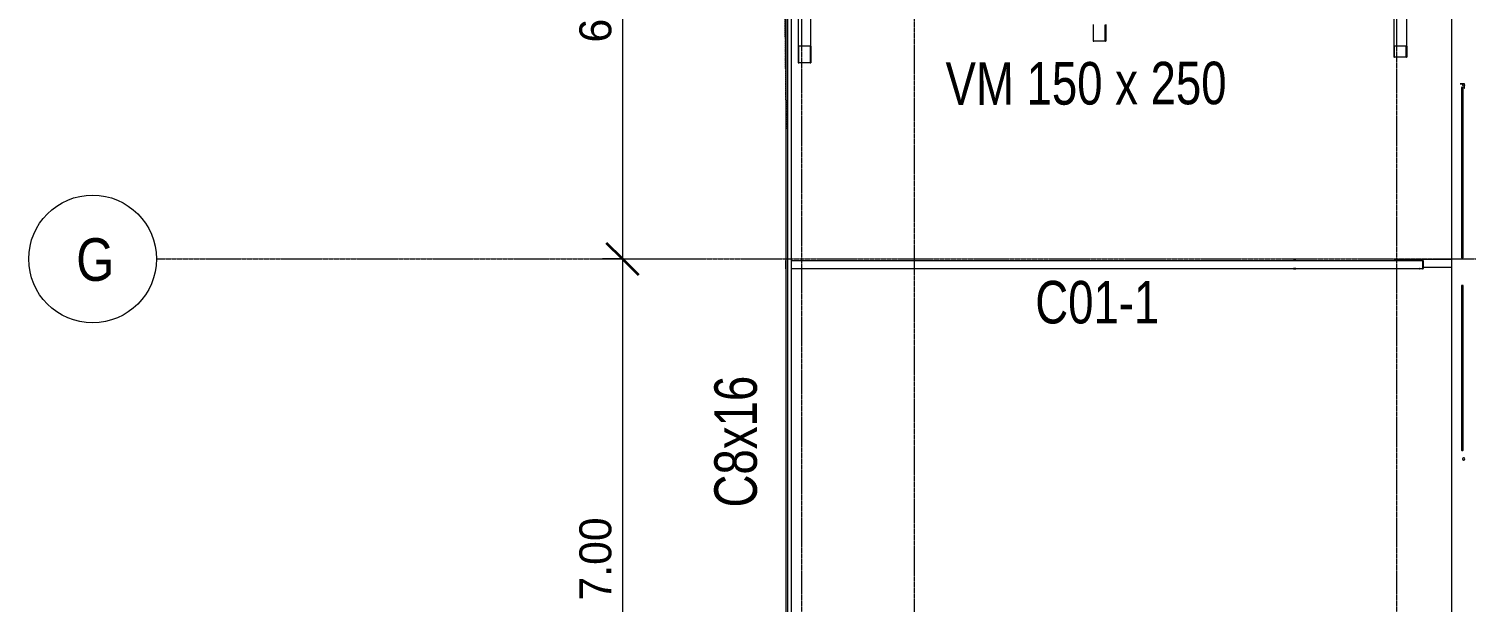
# Model space of a CAD drawing. Header units: centimetres. Extents: x -14291 to 3948, y -1225 to 8033.
# Drawn here: x -14155 to -12466, y 4065 to 4739 of the extents above; entities that cross this region are included whole.
import ezdxf

# ---------------------------------------------------------------- set-up
doc = ezdxf.new("R2010")
doc.units = ezdxf.units.CM
for name, pattern in [('_Overhead', [0.47625, 0.3175, -0.15875]), ('Grid Line', [2.2225, 1.27, -0.3175, 0.3175, -0.3175]), ('Hidden', [0.714375, 0.47625, -0.238125])]:
    doc.linetypes.add(name, pattern=pattern)
for name, color, linetype, lineweight in [('A-ANNO-DIMS', 7, 'Continuous', 9), ('A-ANNO-DIMS-250', 7, 'Continuous', 9), ('A-FLOR', 7, 'Continuous', 9), ('A-GENM', 7, 'Continuous', 9), ('S-BEAM', 7, 'Continuous', 9), ('S-BEAM-IDEN', 7, 'Continuous', 18), ('S-FSTN', 7, 'Continuous', 9), ('S-GRID', 7, 'Continuous', 9), ('S-GRID-IDEN', 7, 'Continuous', 9)]:
    doc.layers.add(name, color=color, linetype=linetype, lineweight=lineweight)
doc.styles.add('Century Gothic', font='GOTHIC.TTF', dxfattribs={"height": 37.5})
doc.styles.add('Century Gothic_1', font='GOTHIC.TTF', dxfattribs={"width": 0.8, "height": 50})
doc.styles.add('Saira Condensed', font='SairaCondensed-Regular.ttf', dxfattribs={"height": 50})
doc.dimstyles.new('FCA_N_Cotas_E100', dxfattribs={"dimscale": 30.48, "dimtxt": 39.15631, "dimasz": 1.230315, "dimexe": 1.64042, "dimexo": 1.64042, "dimgap": 0.082021, "dimtad": 1, "dimlfac": 0.01, "dimrnd": 0.01, "dimzin": 0, "dimdsep": 46, "dimtxsty": 'Century Gothic', "dimblk1": 'OBLIQUE', "dimblk2": 'OBLIQUE', "dimsah": 1, "dimcen": 0.09, "dimdle": 1.64042, "dimadec": 3, "dimazin": 2, "dimtfac": 1, "dimtdec": 4, "dimtix": 1, "dimtmove": 0, "dimatfit": 3, "dimfxl": 1, "dimtvp": 1, "dimtolj": 1, "dimtzin": 0, "dimarcsym": 2})

# ---------------------------------------------------------------- blocks, each defined once
blk = doc.blocks.new('M_RVR_PERFIL L - M_RVR_PERFIL L-1665884-N01 - Planta Envigados')
at = {"layer": 'S-BEAM'}
for p, q in [((2.5, 2.5), (-2.5, 2.5)), ((-2.5, 2.5), (-2.5, 2.3)), ((-2.5, 2.3), (2.3, 2.3)), ((2.3, 2.3), (2.3, -2.5)), ((2.5, -2.5), (2.5, 2.5)), ((2.3, -2.5), (2.5, -2.5))]:
    blk.add_line(p, q, dxfattribs=at)
blk = doc.blocks.new('Costaneras Perfil C - 50 x 250-1666462-N01 - Planta Envigados')
at = {"layer": 'S-BEAM'}
for p, q in [((866.6, -12.2), (-3019.7, -12.2)), ((-3019.7, -12.5), (866.6, -12.5))]:
    blk.add_line(p, q, dxfattribs=at)
blk = doc.blocks.new('RVR_Tensor - d_25 mm-1666891-N01 - Planta Envigados')
at = {"layer": 'A-GENM', "color": 8, "true_color": 0x808080}
for start, end in [(150, 180), (180, 210), (180, 210), (150, 180), (15, 45), (15, 45), (240, 285), (240, 285), (315, 345), (315, 345)]:
    blk.add_arc((0, 0), 1.25, start, end, dxfattribs=at)
blk = doc.blocks.new('RVR_Tensor - d_25 mm-V21-N01 - Planta Envigados')
at = {"layer": 'A-GENM', "color": 8, "true_color": 0x808080}
for start, end in [(150, 180), (180, 210), (180, 210), (150, 180), (15, 120), (15, 120), (240, 345), (240, 345)]:
    blk.add_arc((0, 0), 1.25, start, end, dxfattribs=at)
blk = doc.blocks.new('RVR_Tensor - d_25 mm-V22-N01 - Planta Envigados')
at = {"layer": 'A-GENM', "color": 8, "true_color": 0x808080}
for start, end in [(120, 180), (180, 285), (180, 210), (150, 180), (0, 45), (15, 45), (315, 360), (240, 285), (315, 345)]:
    blk.add_arc((0, 0), 1.25, start, end, dxfattribs=at)
blk = doc.blocks.new('RVR_Tensor - d_25 mm-1666892-N01 - Planta Envigados')
at = {"layer": 'A-GENM', "color": 8, "true_color": 0x808080}
for start, end in [(0, 180), (180, 360), (180, 210), (150, 180), (15, 120), (240, 345)]:
    blk.add_arc((0, 0), 1.25, start, end, dxfattribs=at)
blk = doc.blocks.new('RVR_Tensor angular - d_25 mm-1668515-N01 - Planta Envigados')
at = {"layer": 'A-GENM', "color": 8, "true_color": 0x808080}
for p, q in [((192.9, 1), (0, 1)), ((0, -1), (192.9, -1))]:
    blk.add_line(p, q, dxfattribs=at)
for centre, start_param, end_param in [((0, 0), 0, 1.570796), ((192.9, 0), 4.712389, 7.853982), ((0, 0), 1.570796, 3.141593), ((192.9, 0), 1.570796, 4.712389)]:
    blk.add_ellipse(centre, major_axis=(0, 1), ratio=0.544639, start_param=start_param, end_param=end_param, dxfattribs=at)
blk = doc.blocks.new('RVR_Tensor angular - d_25 mm-V29-N01 - Planta Envigados')
at = {"layer": 'A-GENM', "color": 8, "true_color": 0x808080}
for p, q in [((199.2, 1), (0, 1)), ((0, -1), (199.2, -1))]:
    blk.add_line(p, q, dxfattribs=at)
for centre, start_param, end_param in [((0, 0), 0, 1.570796), ((199.2, 0), 4.712389, 7.853982), ((0, 0), 1.570796, 3.141593), ((199.2, 0), 1.570796, 4.712389)]:
    blk.add_ellipse(centre, major_axis=(0, 1), ratio=0.5, start_param=start_param, end_param=end_param, dxfattribs=at)
blk = doc.blocks.new('RVR_CERCHA_C01-01 - RVR_CERCHA_C01-01-V60-N01 - Planta Envigados')
at = {"layer": 'S-BEAM'}
for p, q in [((-0.4, 5), (-0.4, -5)), ((0.4, 5), (-0.4, 5)), ((-0.1, -4.7), (-0.1, 4.7)), ((-0.1, 4.7), (0.4, 4.7)), ((0.3, 4.7), (0.3, -4.7)), ((0.4, -5), (0.4, 5)), ((0.4, 5), (4.2, 5)), ((4.6, 5), (4.2, 5)), ((4.2, 4.7), (4.6, 4.7)), ((4.6, 4.7), (4.6, 5)), ((4.6, 5), (149.3, 5)), ((152.2, 5), (149.3, 5)), ((149.3, 4.7), (152.2, 4.7)), ((152.2, 5), (742, 5)), ((152.2, 4.7), (152.2, 5)), ((748, 5), (748.7, 5)), ((748.7, 5), (748.7, -5)), ((-0.4, -5), (0.4, -5)), ((0.4, -4.7), (-0.1, -4.7)), ((4.2, -5), (0.4, -5)), ((4.6, -4.7), (4.2, -4.7)), ((4.2, -5), (4.6, -5)), ((4.6, -5), (4.6, -4.7)), ((149.3, -5), (4.6, -5)), ((152.2, -4.7), (149.3, -4.7)), ((149.3, -5), (152.2, -5)), ((152.2, -5), (152.2, -4.7)), ((742, -5), (152.2, -5)), ((748.7, -5), (748, -5))]:
    blk.add_line(p, q, dxfattribs=at)
blk = doc.blocks.new('RVR_Soporte Cercha _02 - RVR_Soporte Cercha _02-V11-N01 - Planta Envigados')
at = {"layer": 'S-FSTN'}
for p, q in [((40.6, 5), (74, 5)), ((74.2, 5), (74.6, 5)), ((74.8, -5), (40.6, -5)), ((74.8, -3.5), (74.8, -5)), ((89.7, -5), (74.8, -5)), ((89.7, -3.5), (89.7, -5)), ((108.1, -5), (89.7, -5)), ((108.1, -3.5), (108.1, -5))]:
    blk.add_line(p, q, dxfattribs=at)
blk = doc.blocks.new('C Shapes - C8x16-1788166-N01 - Planta Envigados')
at = {"layer": 'S-BEAM'}
for p, q in [((-13251.3, 5480.3), (-13251.2, 5480.3)), ((-13251.3, 5480.3), (-13251.3, 5460.8)), ((-13250.5, 5480.3), (-13251.2, 5480.3)), ((-13250.5, 5480.3), (-13250, 5480.3)), ((-13250, 5480.3), (-13248.8, 5480.3)), ((-13248.8, 5480.3), (-13238.9, 5480.3)), ((-13238.9, 5480.3), (-13237.6, 5480.3)), ((-13237.6, 5480.3), (-13237.1, 5480.3)), ((-13236.5, 5480.3), (-13237.1, 5480.3)), ((-13236.5, 5480.3), (-13236.3, 5480.3)), ((-13236.3, 5480.3), (-13236.3, 5460.8)), ((-13251.3, 4718.2), (-13251.3, 4698.7)), ((-13236.3, 4718.2), (-13236.3, 4698.7)), ((-13251.2, 4698.7), (-13251.3, 4698.7)), ((-13251.2, 4698.7), (-13250.5, 4698.7)), ((-13250, 4698.7), (-13250.5, 4698.7)), ((-13248.8, 4698.7), (-13250, 4698.7)), ((-13238.9, 4698.7), (-13248.8, 4698.7)), ((-13237.6, 4698.7), (-13238.9, 4698.7)), ((-13237.1, 4698.7), (-13237.6, 4698.7)), ((-13237.1, 4698.7), (-13236.5, 4698.7)), ((-13236.3, 4698.7), (-13236.5, 4698.7))]:
    blk.add_line(p, q, dxfattribs=at)
at = {"layer": 'S-BEAM', "linetype": 'Hidden'}
for p, q in [((-13250.6, 5460.8), (-13250.6, 5480.3)), ((-13237, 5460.8), (-13237, 5480.3)), ((-13250.6, 4698.7), (-13250.6, 4718.2)), ((-13237, 4698.7), (-13237, 4718.2))]:
    blk.add_line(p, q, dxfattribs=at)
blk = doc.blocks.new('C Shapes - C8x16-1788137-N01 - Planta Envigados')
at = {"layer": 'S-BEAM'}
for p, q in [((-12551.4, 5473.8), (-12551.2, 5473.8)), ((-12551.4, 5473.8), (-12551.4, 5460.8)), ((-12550.6, 5473.8), (-12551.2, 5473.8)), ((-12550.6, 5473.8), (-12550.1, 5473.8)), ((-12550.1, 5473.8), (-12548.8, 5473.8)), ((-12548.8, 5473.8), (-12538.9, 5473.8)), ((-12538.9, 5473.8), (-12537.7, 5473.8)), ((-12537.7, 5473.8), (-12537.2, 5473.8)), ((-12536.5, 5473.8), (-12537.2, 5473.8)), ((-12536.5, 5473.8), (-12536.4, 5473.8)), ((-12536.4, 5473.8), (-12536.4, 5460.8)), ((-12551.4, 4718.2), (-12551.4, 4705.2)), ((-12536.4, 4718.2), (-12536.4, 4705.2)), ((-12551.2, 4705.2), (-12551.4, 4705.2)), ((-12551.2, 4705.2), (-12550.6, 4705.2)), ((-12550.1, 4705.2), (-12550.6, 4705.2)), ((-12548.8, 4705.2), (-12550.1, 4705.2)), ((-12538.9, 4705.2), (-12548.8, 4705.2)), ((-12537.7, 4705.2), (-12538.9, 4705.2)), ((-12537.2, 4705.2), (-12537.7, 4705.2)), ((-12537.2, 4705.2), (-12536.5, 4705.2)), ((-12536.4, 4705.2), (-12536.5, 4705.2))]:
    blk.add_line(p, q, dxfattribs=at)
at = {"layer": 'S-BEAM', "linetype": 'Hidden'}
for p, q in [((-12550.7, 5460.8), (-12550.7, 5473.8)), ((-12537.1, 5460.8), (-12537.1, 5473.8)), ((-12550.7, 4705.2), (-12550.7, 4718.2)), ((-12537.1, 4705.2), (-12537.1, 4718.2))]:
    blk.add_line(p, q, dxfattribs=at)
blk = doc.blocks.new('C Shapes - C8x16-1751924-N01 - Planta Envigados')
at = {"layer": 'S-BEAM'}
for p, q in [((-503.1, 1.7), (-503.1, -4.3)), ((503.1, 1.7), (-503.1, 1.7)), ((503.1, -4.3), (503.1, 1.7)), ((503.1, -4.3), (-503.1, -4.3))]:
    blk.add_line(p, q, dxfattribs=at)
at = {"layer": 'S-BEAM', "linetype": 'Hidden'}
blk.add_line((-503.1, 0.4), (503.1, 0.4), dxfattribs=at)
blk = doc.blocks.new('Grid - 3mm-1819951-N01 - Planta Envigados')
at = {"layer": 'S-GRID-IDEN', "color": 253, "true_color": 0xaaaaaa}
blk.add_circle((0, 0), 0.3, dxfattribs=at)
blk = doc.blocks.new('DIMBLOCK7-N01 - Planta Envigados')
at = {"layer": 'A-ANNO-DIMS-250', "lineweight": 35}
for p, q in [((-13457.8, 5078.5), (-13476.5, 5097.3)), ((-13457.8, 5078.5), (-13439, 5059.8)), ((-13457.8, 4468.3), (-13476.5, 4487)), ((-13457.8, 4468.3), (-13439, 4449.5))]:
    blk.add_line(p, q, dxfattribs=at)
at = {"layer": 'A-ANNO-DIMS-250'}
for p, q in [((-13457.8, 5078.5), (-13481.3, 5078.5)), ((-13457.8, 5078.5), (-13457.8, 4468.3)), ((-13457.8, 5078.5), (-13407.8, 5078.5)), ((-13457.8, 4468.3), (-13481.3, 4468.3)), ((-13457.8, 4468.3), (-13407.8, 4468.3))]:
    blk.add_line(p, q, dxfattribs=at)
at = {"layer": 'A-ANNO-DIMS-250', "color": 0, "insert": (-13508.4, 4722.4), "char_height": 37.5, "width": 122.317, "attachment_point": 1, "rotation": 90, "line_spacing_factor": 0.984502, "style": 'Century Gothic'}
blk.add_mtext('6.10', dxfattribs=at)
blk = doc.blocks.new('_Oblique')
at = {"color": 0, "linetype": 'ByBlock', "lineweight": -2}
blk.add_line((-0.5, -0.5), (0.5, 0.5), dxfattribs=at)
blk = doc.blocks.new('DIMBLOCK8-N01 - Planta Envigados')
at = {"layer": 'A-ANNO-DIMS-250', "lineweight": 35}
for p, q in [((-13457.8, 4468.3), (-13476.5, 4487)), ((-13457.8, 4468.3), (-13439, 4449.5)), ((-13457.8, 3768.3), (-13476.5, 3787)), ((-13457.8, 3768.3), (-13439, 3749.5))]:
    blk.add_line(p, q, dxfattribs=at)
at = {"layer": 'A-ANNO-DIMS-250'}
for p, q in [((-13457.8, 4468.3), (-13481.3, 4468.3)), ((-13457.8, 4468.3), (-13457.8, 3768.3)), ((-13457.8, 4468.3), (-13407.8, 4468.3)), ((-13457.8, 3768.3), (-13481.3, 3768.3)), ((-13457.8, 3768.3), (-13407.8, 3768.3))]:
    blk.add_line(p, q, dxfattribs=at)
at = {"layer": 'A-ANNO-DIMS-250', "color": 0, "insert": (-13508.4, 4067.3), "char_height": 37.5, "width": 122.317, "attachment_point": 1, "rotation": 90, "line_spacing_factor": 0.984502, "style": 'Century Gothic'}
blk.add_mtext('7.00', dxfattribs=at)

msp = doc.modelspace()

# ---------------------------------------------------------------- linework, layer by layer
at = {"layer": 'A-FLOR', "color": 8, "linetype": '_Overhead', "true_color": 0x808080}
for p, q in [((-13265.296, 4620.911), (-13267.034, 4783.808)), ((-13267.034, 4783.808), (-13265.296, 4620.911))]:
    msp.add_line(p, q, dxfattribs=at)
at = {"layer": 'S-BEAM'}
for p, q in [((-13251.329, 5089.492), (-13251.329, 4718.158)), ((-13236.329, 4718.158), (-13236.329, 5089.492)), ((-12551.368, 5089.492), (-12551.368, 4718.158)), ((-12536.368, 4718.158), (-12536.368, 5089.492)), ((-13236.329, 4718.158), (-13251.329, 4718.158)), ((-12536.368, 4718.158), (-12551.368, 4718.158))]:
    msp.add_line(p, q, dxfattribs=at)
at = {"layer": 'S-GRID', "color": 253, "linetype": 'Grid Line', "true_color": 0xaaaaaa}
for p, q in [((-13115.164, 7882.574), (-13115.164, -1075.311)), ((-13247.591, 7565.074), (-13247.591, -757.811)), ((-12548.304, 7565.074), (-12548.304, -757.811)), ((-14005.363, 4468.259), (2922.583, 4468.259))]:
    msp.add_line(p, q, dxfattribs=at)

# ---------------------------------------------------------------- block references
at = {"layer": 'A-GENM', "color": 8, "true_color": 0x808080}
for name, p, rotation in [('RVR_Tensor angular - d_25 mm-V29-N01 - Planta Envigados', (-12471.061, 4669.37), 269.9999999999997), ('RVR_Tensor angular - d_25 mm-1668515-N01 - Planta Envigados', (-12471.061, 4243.872), 89.99999999999977), ('RVR_Tensor angular - d_25 mm-1668515-N01 - Planta Envigados', (-12471.061, 4243.872), 89.99999999999977)]:
    msp.add_blockref(name, p, dxfattribs=dict(at, rotation=rotation))
for name, p in [('RVR_Tensor - d_25 mm-V22-N01 - Planta Envigados', (-12469.452, 4672.652)), ('RVR_Tensor - d_25 mm-V22-N01 - Planta Envigados', (-12469.452, 4672.652)), ('RVR_Tensor - d_25 mm-1666891-N01 - Planta Envigados', (-12469.452, 4672.652)), ('RVR_Tensor - d_25 mm-1666891-N01 - Planta Envigados', (-12469.452, 4672.652)), ('RVR_Tensor - d_25 mm-V21-N01 - Planta Envigados', (-12469.452, 4233.505)), ('RVR_Tensor - d_25 mm-V21-N01 - Planta Envigados', (-12469.452, 4233.505)), ('RVR_Tensor - d_25 mm-1666892-N01 - Planta Envigados', (-12469.452, 4233.505))]:
    msp.add_blockref(name, p, dxfattribs=at)
at = {"layer": 'S-BEAM'}
for name, p, rotation in [('Costaneras Perfil C - 50 x 250-1666462-N01 - Planta Envigados', (-12471.126, 3056.956), 270), ('RVR_CERCHA_C01-01 - RVR_CERCHA_C01-01-V60-N01 - Planta Envigados', (-12517.312, 4461.646), 180)]:
    msp.add_blockref(name, p, dxfattribs=dict(at, rotation=rotation))
for name, p in [('C Shapes - C8x16-1788166-N01 - Planta Envigados', (346.356, 25.445)), ('C Shapes - C8x16-1788166-N01 - Planta Envigados', (0, 0)), ('C Shapes - C8x16-1788137-N01 - Planta Envigados', (0, 0)), ('M_RVR_PERFIL L - M_RVR_PERFIL L-1665884-N01 - Planta Envigados', (-12471.167, 4671.424))]:
    msp.add_blockref(name, p, dxfattribs=at)
at = {"layer": 'S-BEAM', "extrusion": (0, 0, -1), "rotation": 270}
msp.add_blockref('C Shapes - C8x16-1751924-N01 - Planta Envigados', (13263.584, 4262.532), dxfattribs=at)
at = {"layer": 'S-FSTN', "rotation": 180}
msp.add_blockref('RVR_Soporte Cercha _02 - RVR_Soporte Cercha _02-V11-N01 - Planta Envigados', (-12443.034, 4463.142), dxfattribs=at)
at = {"layer": 'S-GRID-IDEN', "color": 253, "true_color": 0xaaaaaa, "xscale": 249.9999999999999, "yscale": 249.9999999999999, "zscale": 249.9999999999999, "rotation": 269.9999999999996}
msp.add_blockref('Grid - 3mm-1819951-N01 - Planta Envigados', (-14080.363, 4468.259), dxfattribs=at)

# ---------------------------------------------------------------- texts
at = {"layer": 'S-BEAM-IDEN', "lineweight": 9, "char_height": 50, "attachment_point": 1, "style": 'Century Gothic_1'}
for s, insert, width, rotation in [('VM 150 x 250', (-13078.175, 4699.068), 434.51462, 0.155767), ('C8x16', (-13349.862, 4176.536), 205.232, 90)]:
    msp.add_mtext(s, dxfattribs=dict(at, insert=insert, width=width, rotation=rotation))
at = {"layer": 'S-BEAM-IDEN', "lineweight": 9, "insert": (-12972.774, 4442.533), "char_height": 50, "width": 194.00837, "attachment_point": 1, "style": 'Century Gothic_1'}
msp.add_mtext('C01-1', dxfattribs=at)
at = {"layer": 'S-GRID-IDEN', "color": 253, "true_color": 0xaaaaaa, "insert": (-14099.578, 4492.607), "char_height": 50, "width": 44.09281, "attachment_point": 1, "style": 'Saira Condensed'}
msp.add_mtext('G', dxfattribs=at)

# ---------------------------------------------------------------- dimensions: what is measured, and where the dimension line sits
at = {"layer": 'A-ANNO-DIMS'}
for base, p1, p2, override, picture, middle in [((-13457.786, 4468.259), (-13431.27, 5078.539), (-13431.27, 4468.259), {"dimpost": '<>', "dimfxl": 610.280405}, 'DIMBLOCK7-N01 - Planta Envigados', (-13479.979, 4773.399)), ((-13457.786, 3768.259), (-13431.27, 4468.259), (-13431.27, 3768.259), {"dimpost": '<>', "dimfxl": 700}, 'DIMBLOCK8-N01 - Planta Envigados', (-13479.979, 4118.259))]:
    dim = msp.add_linear_dim(base=base, p1=p1, p2=p2, angle=90, dimstyle='FCA_N_Cotas_E100', override=override, dxfattribs=at)
    dim.commit()
    dim.dimension.update_dxf_attribs({"geometry": picture, "text_midpoint": middle})

doc.saveas('drawing.dxf')
